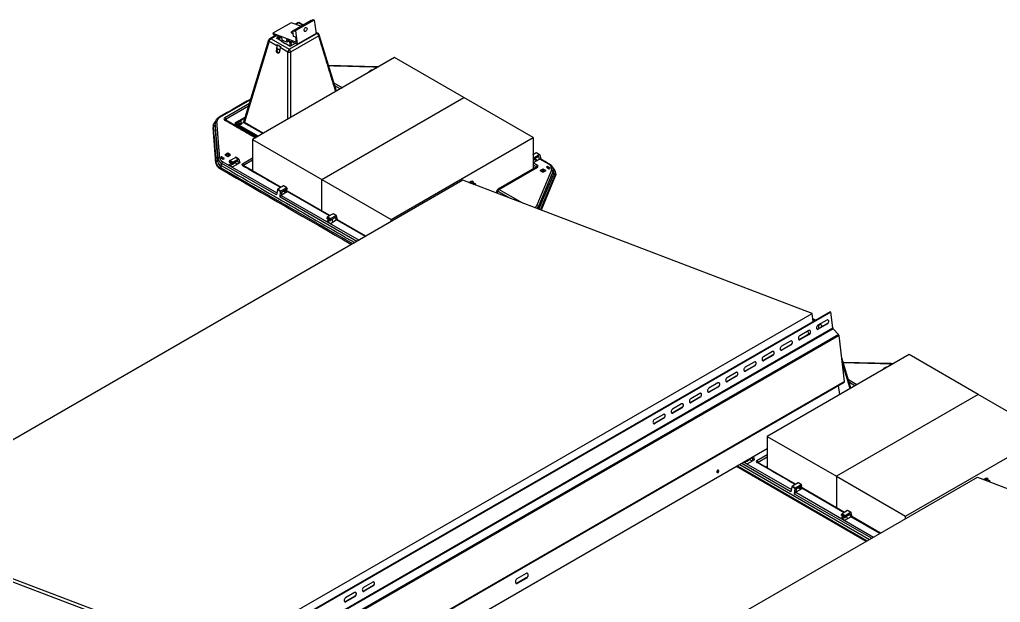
# Model space of a CAD drawing. Header units: feet. Extents: x 1518 to 2565, y 62 to 679.
# Drawn here: x 2348.9 to 2425.2, y 633.6 to 679 of the extents above; entities that cross this region are included whole.
import ezdxf

# ---------------------------------------------------------------- set-up
doc = ezdxf.new("R2010")
doc.units = ezdxf.units.FT
doc.header["$LTSCALE"] = 50
doc.header["$MEASUREMENT"] = 0

# ---------------------------------------------------------------- blocks, each defined once
blk = doc.blocks.new('Z1')
at = {"color": 1, "linetype": 'Continuous'}
for p, q in [((241.037, 212.163), (240.841, 212.05)), ((241.473, 211.998), (241.187, 212.163)), ((238.782, 210.807), (236.854, 204.491)), ((238.821, 210.724), (236.896, 204.419)), ((239.309, 211.165), (238.867, 210.91)), ((239.505, 210.942), (239.457, 210.915)), ((242.634, 211.328), (242.453, 211.433)), ((244.058, 206.837), (242.719, 211.224)), ((239.435, 210.027), (239.39, 210.001)), ((239.436, 210.039), (239.481, 210.065)), ((247.164, 208.731), (243.45, 208.828)), ((247.153, 208.674), (247.197, 208.649)), ((246.618, 208.315), (246.581, 208.336)), ((243.86, 207.488), (244.522, 207.105)), ((244.356, 207.009), (243.931, 207.254)), ((234.462, 204.138), (234.46, 204.035)), ((234.463, 204.101), (234.461, 203.998)), ((234.679, 201.22), (234.461, 203.998)), ((234.631, 204.441), (234.596, 204.292)), ((237.78, 203.213), (235.436, 204.567)), ((236.245, 204.327), (237.978, 203.327)), ((235.385, 201.873), (235.592, 201.753)), ((235.607, 201.753), (235.817, 201.874)), ((236.45, 201.547), (236.215, 201.682)), ((259.372, 201.884), (259.363, 201.89)), ((259.68, 201.434), (259.478, 201.55)), ((259.784, 201.742), (259.486, 201.57)), ((259.589, 201.63), (259.591, 201.613)), ((259.876, 201.894), (259.642, 202.029)), ((259.888, 201.877), (259.968, 201.54)), ((234.681, 201.322), (234.679, 201.22)), ((235.721, 201.29), (235.975, 201.143)), ((235.774, 201.044), (235.961, 201.151)), ((236.357, 201.395), (236.059, 201.223)), ((236.163, 201.283), (236.164, 201.269)), ((239.75, 199.341), (236.8, 201.044)), ((259.363, 201.513), (259.402, 201.49)), ((259.363, 201.484), (259.388, 201.498)), ((259.449, 201.514), (259.634, 201.407)), ((260.988, 200.634), (260.95, 200.788)), ((237.418, 200.687), (237.531, 200.752)), ((237.531, 200.678), (237.482, 200.65)), ((260.132, 200.514), (259.924, 200.634)), ((261.094, 200.214), (259.983, 197.572)), ((260.356, 200.636), (260.146, 200.514)), ((261.125, 200.375), (261.123, 200.478)), ((240.196, 199.317), (239.962, 199.453)), ((240.214, 199.23), (240.209, 199.294)), ((254.451, 199.68), (254.679, 199.811)), ((254.574, 199.633), (254.693, 199.702)), ((254.734, 199.572), (254.854, 199.641)), ((239.82, 199.002), (240.118, 199.174)), ((239.946, 199.06), (239.947, 199.075)), ((243.516, 197.123), (240.041, 199.129)), ((243.554, 197.145), (240.079, 199.151)), ((240.132, 199.178), (240.156, 199.165)), ((240.15, 199.17), (240.136, 199.178)), ((243.668, 196.831), (243.966, 197.003)), ((244.058, 197.154), (243.824, 197.29)), ((244.15, 196.801), (244.07, 197.137)), ((243.33, 196.898), (243.584, 196.751)), ((243.57, 196.759), (243.383, 196.651)), ((243.721, 196.846), (243.755, 196.633)), ((243.773, 196.873), (243.771, 196.891)), ((246.349, 195.532), (244.128, 196.814)), ((281.334, 188.987), (281.238, 189.043)), ((284.109, 183.717), (283.392, 186.063)), ((284.054, 183.685), (283.435, 185.711)), ((287.215, 185.61), (283.501, 185.707)), ((287.203, 185.554), (287.247, 185.528)), ((286.669, 185.194), (286.632, 185.216)), ((283.91, 184.367), (284.573, 183.984)), ((284.406, 183.888), (283.982, 184.134)), ((283.23, 183.209), (283.145, 183.899)), ((277.581, 178.976), (242.891, 158.95)), ((275.77, 177.93), (279.468, 175.796)), ((275.825, 177.923), (276.012, 178.031)), ((275.978, 178.05), (276.026, 178.023)), ((276.408, 178.275), (276.11, 178.103)), ((276.213, 178.162), (276.215, 178.148)), ((279.8, 176.221), (276.85, 177.924)), ((285.286, 171.768), (275.19, 177.596)), ((275.28, 177.648), (285.376, 171.82)), ((275.445, 177.743), (285.54, 171.915)), ((277.469, 177.567), (277.581, 177.632)), ((277.581, 177.558), (277.533, 177.53)), ((294.502, 176.559), (294.729, 176.691)), ((294.785, 176.451), (294.904, 176.52)), ((279.87, 175.881), (280.168, 176.053)), ((279.997, 175.939), (279.998, 175.955)), ((280.247, 176.196), (280.012, 176.332)), ((283.567, 174.002), (280.091, 176.009)), ((283.605, 174.024), (280.129, 176.031)), ((280.183, 176.058), (280.207, 176.044)), ((280.2, 176.05), (280.186, 176.058)), ((280.265, 176.109), (280.259, 176.173)), ((284.109, 174.034), (283.874, 174.169)), ((283.38, 173.777), (283.634, 173.63)), ((283.62, 173.639), (283.433, 173.531)), ((283.718, 173.71), (284.016, 173.882)), ((283.771, 173.726), (283.806, 173.512)), ((283.824, 173.753), (283.822, 173.77)), ((284.2, 173.681), (284.12, 174.017)), ((286.4, 172.411), (284.178, 173.693)), ((258.154, 168.502), (258.861, 168.91))]:
    blk.add_line(p, q, dxfattribs=at)
for points in [[(241.275, 211.884), (240.535, 212.166), (239.107, 211.342), (240.941, 210.643), (240.887, 211.036), (240.727, 211.097), (240.668, 211.534), (242.096, 212.358), (242.134, 212.344)], [(242.325, 212.375), (240.897, 211.55), (240.813, 211.582), (240.828, 211.473), (240.668, 211.534)], [(240.813, 211.582), (242.242, 212.406), (242.325, 212.375), (242.467, 211.331), (241.038, 210.506)], [(240.515, 210.585), (240.476, 210.721), (241.038, 210.506), (240.897, 211.55)], [(241.417, 211.966), (241.112, 212.142), (240.908, 212.024)], [(239.376, 211.14), (238.982, 210.912), (240.389, 210.1), (242.519, 211.33), (242.462, 211.363)], [(239.107, 211.342), (239.121, 211.237), (239.51, 211.089), (239.505, 210.97), (239.507, 210.886)], [(239.778, 210.73), (239.394, 210.951), (239.507, 211.017)], [(240.391, 210.751), (240.194, 210.638), (239.846, 210.77), (239.818, 210.971), (239.595, 211.056), (239.59, 210.917)], [(239.781, 210.717), (239.778, 210.73), (239.769, 210.724), (240.063, 210.554), (240.072, 210.56), (240.457, 210.338), (240.864, 210.573)], [(242.68, 211.141), (240.493, 209.879), (240.493, 204.779)], [(239.453, 209.936), (239.477, 210.047), (239.435, 210.022)], [(240.284, 204.659), (240.284, 209.879), (239.69, 210.222), (239.617, 209.89)], [(259.363, 203.222), (253.971, 206.335), (248.579, 209.447), (237.531, 203.069), (237.531, 200.622)], [(246.792, 208.415), (246.792, 208.466), (246.581, 208.345), (246.581, 208.337)], [(246.843, 208.445), (246.806, 208.466), (246.806, 208.424)], [(247.153, 208.624), (247.153, 208.674), (247.064, 208.623), (247.108, 208.598)], [(237.531, 203.069), (242.922, 199.956), (253.971, 206.335)], [(237.209, 205.655), (235.461, 204.646), (235.496, 204.532)], [(234.807, 201.413), (234.84, 201.577), (234.623, 204.339)], [(236.222, 204.259), (236.239, 204.123), (237.798, 203.223)], [(236.864, 204.524), (236.861, 204.526), (236.865, 204.528)], [(248.314, 196.666), (248.314, 196.844), (259.363, 203.222), (259.363, 200.767)], [(235.112, 201.622), (235.112, 201.724), (235.024, 201.673), (235.246, 201.545), (235.334, 201.596), (235.112, 201.724)], [(235.464, 201.827), (235.595, 201.902), (235.595, 202.003), (235.385, 201.881), (235.384, 201.873)], [(235.818, 201.875), (235.817, 201.883), (235.609, 202.003), (235.609, 201.902), (235.737, 201.828)], [(259.363, 201.674), (259.418, 201.642), (259.85, 201.892), (259.617, 202.026), (259.363, 201.879)], [(259.363, 201.53), (259.389, 201.514), (259.385, 201.58), (259.363, 201.593)], [(259.588, 201.614), (259.591, 201.613), (259.588, 201.614), (259.46, 201.54)], [(245.325, 194.941), (235.005, 200.898), (235.004, 200.795)], [(245.648, 195.127), (239.676, 198.575), (239.706, 199.01), (239.468, 199.148), (239.38, 198.746), (235.127, 201.201), (235.094, 201.037)], [(235.881, 201.198), (235.694, 201.09), (235.977, 200.927), (236.439, 201.194), (236.395, 201.38), (236.364, 201.398)], [(236.034, 201.193), (236.164, 201.269), (236.366, 201.152)], [(236.461, 201.53), (236.529, 201.246), (236.439, 201.194)], [(237.531, 201.45), (236.825, 201.043), (236.83, 201.027)], [(259.363, 201.297), (259.403, 201.274), (259.866, 201.541)], [(259.618, 200.915), (259.623, 200.93), (259.363, 201.081)], [(260.495, 200.87), (260.495, 200.972), (260.407, 200.921), (260.629, 200.793), (260.717, 200.844), (260.495, 200.972)], [(260.003, 200.588), (260.134, 200.664), (260.134, 200.764), (259.924, 200.642), (259.923, 200.634)], [(260.357, 200.636), (260.356, 200.644), (260.149, 200.764), (260.149, 200.664), (260.277, 200.59)], [(281.173, 188.894), (281.087, 189.527), (253.899, 199.89), (207.584, 173.153), (234.772, 162.79), (281.087, 189.527)], [(242.922, 197.51), (242.922, 199.956), (248.314, 196.844)], [(254.368, 199.712), (254.595, 199.843), (254.679, 199.811), (254.693, 199.702), (254.854, 199.641), (254.87, 199.52)], [(239.787, 198.947), (239.772, 198.726), (239.76, 198.719), (245.815, 195.223)], [(240.02, 199.117), (240.235, 198.993), (239.772, 198.726)], [(239.794, 198.972), (239.946, 199.06), (240.148, 198.943)], [(243.489, 196.806), (243.302, 196.698), (243.585, 196.535), (244.048, 196.802), (244.003, 196.988), (243.972, 197.006)], [(243.77, 196.875), (243.773, 196.873), (243.77, 196.875), (243.642, 196.801)], [(246.311, 195.51), (244.06, 196.809), (244.048, 196.802)], [(282.54, 189.63), (282.486, 189.652), (232.988, 161.078), (233.042, 161.056)], [(282.692, 188.39), (282.54, 189.63), (233.042, 161.056), (233.194, 159.816)], [(281.278, 188.955), (281.163, 189.022), (281.156, 189.018)], [(282.275, 188.705), (281.567, 188.297), (281.544, 188.306)], [(282.72, 188.332), (233.222, 159.758), (233.639, 159.309)], [(280.86, 187.888), (280.153, 187.48), (280.13, 187.49)], [(280.754, 188.147), (280.777, 187.976), (280.882, 187.936)], [(283.18, 187.793), (233.683, 159.219), (234.121, 155.646)], [(279.446, 187.072), (278.739, 186.664), (278.716, 186.673)], [(294.021, 183.214), (288.63, 186.326), (277.581, 179.948), (277.581, 177.502)], [(278.032, 186.256), (277.325, 185.847), (277.301, 185.857)], [(287.203, 185.503), (287.203, 185.554), (287.115, 185.503), (287.159, 185.477)], [(276.618, 185.439), (275.911, 185.031), (275.887, 185.04)], [(286.842, 185.295), (286.842, 185.346), (286.632, 185.224), (286.631, 185.216)], [(286.894, 185.324), (286.857, 185.346), (286.857, 185.303)], [(275.203, 184.623), (274.496, 184.215), (274.473, 184.224)], [(273.789, 183.806), (273.082, 183.398), (273.059, 183.408)], [(272.375, 182.99), (271.668, 182.582), (271.644, 182.591)], [(299.413, 180.101), (294.021, 183.214), (282.973, 176.836), (288.365, 173.723)], [(270.961, 182.174), (270.254, 181.765), (270.23, 181.775)], [(269.547, 181.357), (268.84, 180.949), (268.816, 180.958)], [(277.581, 179.948), (282.973, 176.836), (282.973, 174.389)], [(288.365, 173.545), (288.365, 173.723), (299.413, 180.101), (299.413, 177.647)], [(275.791, 177.943), (276.027, 177.806), (276.49, 178.073), (276.445, 178.26), (276.414, 178.278)], [(276.012, 178.07), (276.013, 178.047), (275.992, 178.059)], [(276.084, 178.073), (276.215, 178.148), (276.417, 178.031)], [(276.522, 178.365), (276.58, 178.125), (276.49, 178.073)], [(277.581, 178.329), (276.876, 177.922), (276.881, 177.906)], [(285.699, 172.006), (279.726, 175.454), (279.756, 175.89), (279.518, 176.027), (279.43, 175.625), (275.603, 177.834)], [(274.822, 139.669), (247.634, 150.032), (293.95, 176.77), (321.138, 166.406), (321.224, 165.774)], [(294.418, 176.591), (294.646, 176.722), (294.729, 176.691), (294.744, 176.581), (294.625, 176.513)], [(294.744, 176.581), (294.904, 176.52), (294.921, 176.4)], [(279.838, 175.826), (279.823, 175.605), (279.81, 175.598), (285.865, 172.103)], [(280.07, 175.997), (280.286, 175.872), (279.823, 175.605)], [(279.845, 175.851), (279.997, 175.939), (280.199, 175.822)], [(283.54, 173.685), (283.353, 173.577), (283.636, 173.414), (284.098, 173.681), (284.054, 173.867), (284.023, 173.885)], [(283.821, 173.754), (283.824, 173.753), (283.82, 173.754), (283.693, 173.68)], [(286.361, 172.389), (284.111, 173.688), (284.098, 173.681)], [(188.191, 135.899), (161.003, 146.263), (207.319, 173), (234.507, 162.637), (234.592, 162.004)], [(246.919, 168.295), (246.212, 167.886), (246.189, 167.896)], [(245.505, 167.478), (244.798, 167.07), (244.774, 167.08)]]:
    blk.add_lwpolyline(points, dxfattribs=at)
at = {"color": 1, "linetype": 'Continuous', "flags": 128}
for points in [[(240.673, 211.494, 0.084866), (240.584, 211.463), (240.556, 211.443), (240.54, 211.42), (240.538, 211.398), (240.55, 211.378), (240.574, 211.361), (240.609, 211.351), (240.651, 211.346), (240.693, 211.348)], [(282.308, 189.017), (282.313, 189.014), (282.336, 188.989), (282.35, 188.954), (282.356, 188.912), (282.351, 188.865), (282.337, 188.819), (282.314, 188.776), (282.285, 188.74), (282.251, 188.714), (281.544, 188.306, -0.195757), (281.474, 188.292)], [(280.894, 188.201), (280.898, 188.198), (280.921, 188.173), (280.936, 188.138), (280.941, 188.095), (280.937, 188.049), (280.922, 188.002), (280.9, 187.96), (280.87, 187.924), (280.837, 187.898), (280.13, 187.49, -0.19574), (280.06, 187.476)], [(279.48, 187.385), (279.484, 187.382), (279.507, 187.357), (279.522, 187.322), (279.527, 187.279), (279.522, 187.233), (279.508, 187.186), (279.485, 187.143), (279.456, 187.107), (279.423, 187.082), (278.716, 186.673, -0.195757), (278.645, 186.659)], [(278.065, 186.568), (278.07, 186.565), (278.093, 186.54), (278.108, 186.505), (278.113, 186.463), (278.108, 186.416), (278.094, 186.37), (278.071, 186.327), (278.042, 186.291), (278.008, 186.265), (277.301, 185.857, -0.194998), (277.231, 185.843)], [(276.651, 185.752), (276.656, 185.749), (276.679, 185.724), (276.694, 185.689), (276.699, 185.646), (276.694, 185.6), (276.68, 185.553), (276.657, 185.51), (276.628, 185.475), (276.594, 185.449), (275.887, 185.04, -0.19574), (275.817, 185.027)], [(275.237, 184.935), (275.242, 184.932), (275.265, 184.907), (275.279, 184.872), (275.285, 184.83), (275.28, 184.783), (275.266, 184.737), (275.243, 184.694), (275.213, 184.658), (275.18, 184.632), (274.473, 184.224, -0.195757), (274.403, 184.21)], [(273.823, 184.119), (273.827, 184.116), (273.85, 184.091), (273.865, 184.056), (273.87, 184.013), (273.866, 183.967), (273.851, 183.92), (273.829, 183.878), (273.799, 183.842), (273.766, 183.816), (273.059, 183.408, -0.194998), (272.988, 183.394)], [(272.409, 183.303), (272.413, 183.3), (272.436, 183.275), (272.451, 183.239), (272.456, 183.197), (272.451, 183.151), (272.437, 183.104), (272.414, 183.061), (272.385, 183.025), (272.352, 182.999), (271.644, 182.591, -0.195757), (271.574, 182.577)], [(270.994, 182.486), (270.999, 182.483), (271.022, 182.458), (271.037, 182.423), (271.042, 182.381), (271.037, 182.334), (271.023, 182.288), (271, 182.245), (270.971, 182.209), (270.937, 182.183), (270.23, 181.775, -0.195757), (270.16, 181.761)], [(269.58, 181.67), (269.585, 181.667), (269.608, 181.642), (269.623, 181.607), (269.628, 181.564), (269.623, 181.518), (269.609, 181.471), (269.586, 181.428), (269.557, 181.392), (269.523, 181.367), (268.816, 180.958, -0.194998), (268.746, 180.945)], [(258.903, 169.279), (258.929, 169.256), (258.949, 169.222), (258.959, 169.179), (258.96, 169.131), (258.951, 169.08), (258.933, 169.03), (258.906, 168.985), (258.874, 168.947), (258.837, 168.92), (258.13, 168.511, -0.199821), (258.045, 168.496)], [(246.953, 168.607), (246.957, 168.604), (246.98, 168.579), (246.995, 168.544), (247, 168.502), (246.996, 168.455), (246.981, 168.409), (246.959, 168.366), (246.929, 168.33), (246.896, 168.304), (246.189, 167.896, -0.195378), (246.118, 167.882)], [(245.539, 167.791), (245.543, 167.788), (245.566, 167.763), (245.581, 167.728), (245.586, 167.685), (245.581, 167.639), (245.567, 167.592), (245.544, 167.549), (245.515, 167.514), (245.481, 167.488), (244.774, 167.08, -0.195378), (244.704, 167.066)]]:
    blk.add_lwpolyline(points, format="xyb", dxfattribs=at)
for points in [[(241.674, 211.498), (241.641, 211.486), (241.609, 211.486), (241.581, 211.5), (241.559, 211.526), (241.547, 211.561), (241.544, 211.603), (241.551, 211.648), (241.567, 211.691), (241.591, 211.73), (241.621, 211.76), (241.654, 211.779), (241.687, 211.785), (241.717, 211.778), (241.742, 211.758), (241.759, 211.727), (241.767, 211.688), (241.765, 211.644), (241.753, 211.6), (241.733, 211.558), (241.706, 211.523), (241.674, 211.498)], [(239.738, 211.002), (239.59, 210.917), (239.593, 210.837), (239.593, 210.837)], [(236.675, 204.411), (236.636, 204.428), (236.59, 204.437), (236.541, 204.438), (236.495, 204.431), (236.453, 204.416), (236.422, 204.395), (236.402, 204.369), (236.397, 204.341), (236.406, 204.314), (236.429, 204.289), (236.463, 204.269), (236.506, 204.256), (236.554, 204.251), (236.602, 204.254), (236.646, 204.265), (236.683, 204.284), (236.709, 204.307), (236.722, 204.334), (236.72, 204.362), (236.704, 204.389), (236.675, 204.411)], [(282.251, 188.714), (282.275, 188.705), (282.308, 188.731), (282.337, 188.767), (282.36, 188.809), (282.374, 188.856), (282.379, 188.902), (282.374, 188.945), (282.359, 188.98), (282.336, 189.005), (282.307, 189.018), (282.273, 189.017), (282.238, 189.004), (281.531, 188.595), (281.497, 188.569), (281.468, 188.534), (281.445, 188.491), (281.431, 188.444), (281.426, 188.398), (281.431, 188.355), (281.446, 188.32), (281.469, 188.295), (281.499, 188.282), (281.532, 188.283), (281.567, 188.297)], [(281.65, 188.368), (281.631, 188.379), (281.61, 188.405), (281.597, 188.44), (281.594, 188.482), (281.601, 188.527), (281.617, 188.571), (281.641, 188.609), (281.671, 188.639), (281.704, 188.658), (281.737, 188.665), (281.768, 188.657), (281.792, 188.638), (281.81, 188.607), (281.818, 188.567), (281.816, 188.524), (281.804, 188.479), (281.79, 188.448)], [(280.837, 187.898), (280.86, 187.888), (280.894, 187.914), (280.923, 187.95), (280.946, 187.993), (280.96, 188.04), (280.965, 188.086), (280.96, 188.128), (280.945, 188.164), (280.922, 188.189), (280.892, 188.201), (280.859, 188.201), (280.824, 188.187), (280.117, 187.779), (280.083, 187.753), (280.054, 187.717), (280.031, 187.674), (280.017, 187.628), (280.012, 187.581), (280.017, 187.539), (280.032, 187.504), (280.055, 187.479), (280.085, 187.466), (280.118, 187.467), (280.153, 187.48)], [(279.423, 187.082), (279.446, 187.072), (279.48, 187.098), (279.509, 187.134), (279.532, 187.177), (279.546, 187.223), (279.551, 187.27), (279.546, 187.312), (279.531, 187.347), (279.508, 187.372), (279.478, 187.385), (279.445, 187.384), (279.41, 187.371), (278.702, 186.962), (278.669, 186.937), (278.64, 186.901), (278.617, 186.858), (278.603, 186.811), (278.598, 186.765), (278.603, 186.722), (278.618, 186.687), (278.641, 186.662), (278.67, 186.65), (278.704, 186.65), (278.739, 186.664)], [(278.008, 186.265), (278.032, 186.256), (278.065, 186.281), (278.095, 186.317), (278.117, 186.36), (278.132, 186.407), (278.137, 186.453), (278.131, 186.496), (278.117, 186.531), (278.093, 186.556), (278.064, 186.569), (278.03, 186.568), (277.995, 186.554), (277.288, 186.146), (277.255, 186.12), (277.225, 186.084), (277.203, 186.042), (277.188, 185.995), (277.184, 185.949), (277.189, 185.906), (277.204, 185.871), (277.227, 185.846), (277.256, 185.833), (277.29, 185.834), (277.325, 185.847)], [(276.594, 185.449), (276.618, 185.439), (276.651, 185.465), (276.68, 185.501), (276.703, 185.544), (276.718, 185.59), (276.722, 185.637), (276.717, 185.679), (276.702, 185.714), (276.679, 185.739), (276.65, 185.752), (276.616, 185.752), (276.581, 185.738), (275.874, 185.33), (275.84, 185.304), (275.811, 185.268), (275.788, 185.225), (275.774, 185.179), (275.769, 185.132), (275.775, 185.09), (275.789, 185.055), (275.812, 185.03), (275.842, 185.017), (275.876, 185.017), (275.911, 185.031)], [(275.18, 184.632), (275.203, 184.623), (275.237, 184.649), (275.266, 184.684), (275.289, 184.727), (275.303, 184.774), (275.308, 184.82), (275.303, 184.863), (275.288, 184.898), (275.265, 184.923), (275.235, 184.936), (275.202, 184.935), (275.167, 184.921), (274.46, 184.513), (274.426, 184.487), (274.397, 184.452), (274.374, 184.409), (274.36, 184.362), (274.355, 184.316), (274.36, 184.273), (274.375, 184.238), (274.398, 184.213), (274.428, 184.2), (274.461, 184.201), (274.496, 184.215)], [(273.766, 183.816), (273.789, 183.806), (273.823, 183.832), (273.852, 183.868), (273.875, 183.911), (273.889, 183.958), (273.894, 184.004), (273.889, 184.046), (273.874, 184.082), (273.851, 184.107), (273.821, 184.119), (273.788, 184.119), (273.753, 184.105), (273.046, 183.697), (273.012, 183.671), (272.983, 183.635), (272.96, 183.592), (272.946, 183.546), (272.941, 183.499), (272.946, 183.457), (272.961, 183.422), (272.984, 183.397), (273.014, 183.384), (273.047, 183.385), (273.082, 183.398)], [(272.352, 182.999), (272.375, 182.99), (272.409, 183.016), (272.438, 183.052), (272.461, 183.095), (272.475, 183.141), (272.48, 183.188), (272.474, 183.23), (272.46, 183.265), (272.437, 183.29), (272.407, 183.303), (272.373, 183.302), (272.338, 183.289), (271.631, 182.88), (271.598, 182.855), (271.569, 182.819), (271.546, 182.776), (271.531, 182.729), (271.527, 182.683), (271.532, 182.64), (271.547, 182.605), (271.57, 182.58), (271.599, 182.568), (271.633, 182.568), (271.668, 182.582)], [(270.937, 182.183), (270.961, 182.174), (270.994, 182.199), (271.024, 182.235), (271.046, 182.278), (271.061, 182.325), (271.065, 182.371), (271.06, 182.414), (271.045, 182.449), (271.022, 182.474), (270.993, 182.486), (270.959, 182.486), (270.924, 182.472), (270.217, 182.064), (270.184, 182.038), (270.154, 182.002), (270.132, 181.959), (270.117, 181.913), (270.113, 181.867), (270.118, 181.824), (270.132, 181.789), (270.156, 181.764), (270.185, 181.751), (270.219, 181.752), (270.254, 181.765)], [(269.523, 181.367), (269.547, 181.357), (269.58, 181.383), (269.609, 181.419), (269.632, 181.462), (269.646, 181.508), (269.651, 181.555), (269.646, 181.597), (269.631, 181.632), (269.608, 181.657), (269.579, 181.67), (269.545, 181.67), (269.51, 181.656), (268.803, 181.248), (268.769, 181.222), (268.74, 181.186), (268.717, 181.143), (268.703, 181.097), (268.698, 181.05), (268.704, 181.008), (268.718, 180.972), (268.741, 180.948), (268.771, 180.935), (268.805, 180.935), (268.84, 180.949)], [(273.82, 177.27), (273.81, 177.301), (273.791, 177.322), (273.766, 177.33), (273.737, 177.324), (273.709, 177.304), (273.686, 177.274), (273.669, 177.237), (273.663, 177.198), (273.667, 177.163), (273.682, 177.136), (273.704, 177.121), (273.732, 177.12), (273.761, 177.134), (273.787, 177.159), (273.807, 177.193), (273.819, 177.232), (273.82, 177.27)], [(273.69, 177.129), (273.708, 177.13), (273.737, 177.143), (273.763, 177.169), (273.784, 177.203), (273.795, 177.241), (273.796, 177.279), (273.787, 177.31), (273.77, 177.33)], [(258.837, 168.92), (258.861, 168.91), (258.897, 168.938), (258.93, 168.975), (258.956, 169.021), (258.975, 169.07), (258.984, 169.121), (258.983, 169.17), (258.972, 169.212), (258.953, 169.247), (258.926, 169.27), (258.892, 169.281), (258.856, 169.279), (258.818, 169.263), (258.111, 168.855), (258.074, 168.827), (258.042, 168.79), (258.015, 168.745), (257.997, 168.695), (257.988, 168.644), (257.989, 168.596), (257.999, 168.553), (258.019, 168.518), (258.046, 168.495), (258.079, 168.484), (258.116, 168.487), (258.154, 168.502), (258.13, 168.511)], [(246.896, 168.304), (246.919, 168.295), (246.953, 168.321), (246.982, 168.356), (247.005, 168.399), (247.019, 168.446), (247.024, 168.492), (247.019, 168.535), (247.004, 168.57), (246.981, 168.595), (246.951, 168.608), (246.918, 168.607), (246.883, 168.593), (246.176, 168.185), (246.142, 168.159), (246.113, 168.123), (246.09, 168.081), (246.076, 168.034), (246.071, 167.988), (246.076, 167.945), (246.091, 167.91), (246.114, 167.885), (246.143, 167.872), (246.177, 167.873), (246.212, 167.886)], [(245.481, 167.488), (245.505, 167.478), (245.538, 167.504), (245.568, 167.54), (245.591, 167.583), (245.605, 167.629), (245.61, 167.676), (245.604, 167.718), (245.59, 167.753), (245.567, 167.778), (245.537, 167.791), (245.503, 167.791), (245.468, 167.777), (244.761, 167.369), (244.728, 167.343), (244.698, 167.307), (244.676, 167.264), (244.661, 167.218), (244.657, 167.171), (244.662, 167.129), (244.677, 167.094), (244.7, 167.069), (244.729, 167.056), (244.763, 167.056), (244.798, 167.07)]]:
    blk.add_lwpolyline(points, dxfattribs=at)
at = {"color": 1, "linetype": 'Continuous'}
for points in [[(240.465, 210.343, 0.093641), (240.436, 210.594), (240.39, 210.753), (240.167, 210.838), (240.194, 210.638)], [(240.641, 210.658), (240.515, 210.585, -0.053619), (240.55, 210.392)], [(237.366, 206.167), (235.001, 204.802, 0.267908), (234.936, 204.809)], [(235.461, 204.646, 0.21441), (235.371, 204.785), (237.28, 205.888)], [(236.923, 204.718), (236.245, 204.327, -0.214374), (236.211, 204.381), (236.95, 204.808)], [(234.589, 204.191), (234.807, 201.413, -0.335047), (234.681, 201.322)], [(236.166, 204.145), (236.152, 204.252, -0.194498), (236.222, 204.259), (237.907, 203.286)], [(236.236, 204.105, 0.073207), (236.239, 204.123, 0.116755), (236.199, 204.126)], [(236.594, 204.255), (236.594, 204.303, 0.161221), (236.445, 204.277)], [(238.318, 203.524), (236.861, 204.365, 0.214374), (236.896, 204.419), (238.382, 203.561)], [(236.825, 201.043, 0.214396), (236.735, 201.183), (237.531, 201.642)], [(260.646, 201.149, 0.276387), (260.581, 201.142), (259.878, 201.548), (259.866, 201.541), (259.821, 201.727), (259.79, 201.745)], [(235.127, 201.201, -0.214396), (235.218, 201.341), (239.417, 198.916)], [(259.648, 200.932), (256.636, 199.193, -0.268005), (256.701, 199.186), (259.713, 200.926, 0.268005), (259.648, 200.932), (259.651, 200.934)], [(259.363, 201.273), (259.713, 201.07, 0.214396), (259.623, 200.93)], [(260.933, 200.571, 0.306424), (260.808, 200.676), (259.658, 197.941, -0.30646), (259.782, 197.836)], [(259.813, 197.671), (259.782, 197.836), (260.933, 200.571), (260.97, 200.422), (259.813, 197.671, 0.098728), (259.831, 197.63)], [(259.944, 197.586), (261.092, 200.317, -0.303058), (260.97, 200.422)], [(256.508, 198.896), (256.576, 199.118, 0.304902), (256.61, 199.046), (257.576, 198.489)], [(258.556, 198.116), (256.701, 199.186, 0.214396), (256.61, 199.046), (256.558, 198.877)], [(233.222, 159.758, -0.152134), (233.194, 159.816), (282.692, 188.39, 0.152134), (282.72, 188.332), (283.137, 187.883)], [(283.618, 184.22), (234.121, 155.646, -0.302263), (234.1, 155.586), (283.597, 184.16, 0.302263), (283.618, 184.22), (283.18, 187.793, 0.152142), (283.137, 187.883), (233.639, 159.309, -0.152142), (233.683, 159.219)], [(276.876, 177.922, 0.214403), (276.785, 178.062), (277.581, 178.522)]]:
    blk.add_lwpolyline(points, format="xyb", dxfattribs=at)
for points in [[(235.991, 201.295), (235.759, 201.429), (236.191, 201.679), (236.424, 201.545)], [(240.17, 199.315), (239.938, 199.45), (239.505, 199.2), (239.738, 199.066)], [(244.032, 197.152), (243.8, 197.287), (243.367, 197.037), (243.6, 196.903)], [(280.221, 176.195), (279.988, 176.329), (279.556, 176.079), (279.788, 175.945)], [(284.083, 174.032), (283.85, 174.166), (283.418, 173.916), (283.65, 173.782)]]:
    blk.add_lwpolyline(points, close=True, dxfattribs=at)
for centre, radius, start, end in [((241.112, 212.033), 0.15, 59.565, 120.51266), ((240.389, 210.218), 0.355, 252.86854, 287.13146), ((236.57, 204.089), 0.215, 61.30096, 83.8297), ((256.701, 199.08), 0.13, 119.99731, 163.01781), ((281.163, 188.913), 0.15, 59.565, 94.82352)]:
    blk.add_arc(centre, radius, start, end, dxfattribs=at)
for centre, major_axis, ratio, start_param, end_param in [((239.55, 210.429), (0.081, 0.172), 0.625261, 1.665167, 2.129628), ((239.82, 210.273), (0.106, 0.158), 0.525023, 1.753766, 2.218227), ((246.799, 208.462), (0.01, 0), 0.577464, 0.78555, 2.356042), ((247.11, 208.198), (0.873, 0.01), 0.58407, 1.365273, 1.506427), ((246.588, 208.341), (0.01, 0), 0.577112, 2.356347, 3.926839), ((235.634, 204.446), (0.884, -0.009), 0.569484, 2.374893, 3.192149), ((235.578, 204.673), (0.289, 0), 0.560135, 2.371274, 3.911912), ((235.578, 204.567), (0.161, -0.035), 0.515325, 2.483147, 3.430551), ((235.634, 204.34), (1.012, -0.036), 0.578115, 3.023037, 3.205336), ((236.223, 204.292), (0.0336, 0.0952), 0.66655, 0.661955, 2.215298), ((236.258, 204.279), (0.0048, 0.0521), 0.714042, 0.467769, 2.021112), ((237.009, 204.445), (0.206, 0), 0.560135, 2.371274, 3.911912), ((237.009, 204.486), (0.157, 0.014), 0.546347, 2.923281, 3.863021), ((235.85, 201.591), (1.011, -0.018), 0.564281, 3.198151, 3.926538), ((235.85, 201.697), (0.883, 0.01), 0.570393, 3.180009, 3.908396), ((235.392, 201.877), (0.01, 0), 0.577112, 2.356347, 3.926839), ((235.6, 201.757), (0.01, 0), 0.577464, 3.927143, 5.497635), ((235.602, 201.999), (0.01, 0), 0.577464, 0.78555, 2.356042), ((235.602, 201.898), (0.01, 0), 0.577464, 0.78555, 2.356042), ((235.81, 201.879), (0.01, 0), 0.577112, 5.497939, 7.068431), ((236.188, 201.64), (0.028, 0.0415), 0.525023, 0.036647, 0.821963), ((236.427, 201.502), (0.0214, 0.0453), 0.625261, 5.620286, 7.01655), ((259.421, 201.599), (0.0214, 0.0453), 0.625261, 0.733364, 2.286708), ((259.614, 201.987), (0.028, 0.0415), 0.525023, 0.036647, 0.821963), ((259.787, 201.7), (0.0214, 0.0453), 0.625261, 5.620286, 7.01655), ((259.853, 201.849), (0.0214, 0.0453), 0.625261, 5.620286, 7.01655), ((259.886, 201.437), (0.056, 0.118), 0.625261, 6.231233, 7.01655), ((235.825, 201.466), (1.018, 0.041), 0.575731, 3.16134, 3.889727), ((235.755, 201.39), (0.028, 0.0415), 0.525023, 0.821963, 2.375307), ((235.994, 201.252), (0.0214, 0.0453), 0.625261, 0.733364, 2.286708), ((236.36, 201.353), (0.0214, 0.0453), 0.625261, 5.620286, 7.01655), ((236.868, 201.11), (0.186, 0), 0.560135, 2.371274, 3.911912), ((236.868, 201.004), (0.0581, -0.0311), 0.394739, 2.57951, 3.055007), ((259.58, 200.892), (0.0581, 0.0311), 0.394739, 0.110543, 0.562083), ((259.58, 200.998), (0.186, 0), 0.560135, 5.512866, 7.053504), ((259.946, 200.788), (0.886, 0.008), 0.567431, 6.04341, 7.049947), ((259.946, 200.682), (1.014, 0.037), 0.574979, 6.028688, 6.407918), ((259.931, 200.638), (0.01, 0), 0.577112, 2.356347, 3.926839), ((260.139, 200.518), (0.01, 0), 0.577464, 3.927143, 5.497635), ((260.141, 200.76), (0.01, 0), 0.577464, 0.78555, 2.356042), ((260.141, 200.659), (0.01, 0), 0.577464, 0.78555, 2.356042), ((260.349, 200.64), (0.01, 0), 0.577112, 5.497939, 7.068431), ((259.974, 200.568), (1.024, -0.019), 0.559427, 6.05719, 6.431648), ((239.934, 199.411), (0.028, 0.0415), 0.525023, 0.036647, 0.821963), ((240.173, 199.273), (0.0214, 0.0453), 0.625261, 5.463207, 7.01655), ((239.502, 199.161), (0.028, 0.0415), 0.525023, 0.821963, 2.218227), ((239.768, 198.608), (0.056, 0.118), 0.625261, 0.733364, 2.129628), ((239.741, 199.023), (0.0214, 0.0453), 0.625261, 0.733364, 2.129628), ((239.823, 198.959), (0.0214, 0.0453), 0.625261, 0.733364, 2.129628), ((258.801, 198.066), (0.881, -0.011), 0.572242, 5.639819, 6.054631), ((258.801, 197.959), (1.009, 0.016), 0.5643, 5.758048, 6.037239), ((243.364, 196.998), (0.028, 0.0415), 0.525023, 0.821963, 2.375307), ((243.796, 197.248), (0.028, 0.0415), 0.525023, 0.036647, 0.821963), ((243.969, 196.96), (0.0214, 0.0453), 0.625261, 5.620286, 7.01655), ((244.035, 197.11), (0.0214, 0.0453), 0.625261, 5.620286, 7.01655), ((258.824, 197.833), (1.016, -0.041), 0.579469, 6.020839, 6.072755), ((243.603, 196.86), (0.0214, 0.0453), 0.625261, 0.733364, 2.286708), ((244.068, 196.698), (0.056, 0.118), 0.625261, 6.231233, 7.01655), ((287.161, 185.077), (0.873, 0.01), 0.58407, 1.365273, 1.506427), ((286.639, 185.22), (0.01, 0), 0.577112, 2.356347, 3.926839), ((286.85, 185.342), (0.01, 0), 0.577464, 0.78555, 2.356042), ((276.411, 178.232), (0.0214, 0.0453), 0.625261, 5.620286, 7.01655), ((276.918, 177.99), (0.186, 0), 0.560135, 2.371274, 3.911912), ((276.918, 177.884), (0.0581, -0.0311), 0.394739, 2.57951, 3.055007), ((279.552, 176.04), (0.028, 0.0415), 0.525023, 0.821963, 2.218227), ((279.818, 175.487), (0.056, 0.118), 0.625261, 0.733364, 2.129628), ((279.791, 175.902), (0.0214, 0.0453), 0.625261, 0.733364, 2.129628), ((279.873, 175.839), (0.0214, 0.0453), 0.625261, 0.733364, 2.129628), ((279.985, 176.29), (0.028, 0.0415), 0.525023, 0.036647, 0.821963), ((280.224, 176.152), (0.0214, 0.0453), 0.625261, 5.463207, 7.01655), ((283.847, 174.127), (0.028, 0.0415), 0.525023, 0.036647, 0.821963), ((283.414, 173.877), (0.028, 0.0415), 0.525023, 0.821963, 2.375307), ((283.653, 173.739), (0.0214, 0.0453), 0.625261, 0.733364, 2.286708), ((284.019, 173.84), (0.0214, 0.0453), 0.625261, 5.620286, 7.01655), ((284.086, 173.989), (0.0214, 0.0453), 0.625261, 5.620286, 7.01655), ((284.119, 173.578), (0.056, 0.118), 0.625261, 6.231233, 7.01655)]:
    blk.add_ellipse(centre, major_axis=major_axis, ratio=ratio, start_param=start_param, end_param=end_param, dxfattribs=at)
for points, weights, degree, knots in [([(241.187, 212.163), (241.156, 212.181), (241.112, 212.142), (241.068, 212.181), (241.037, 212.163)], [1, 0.923895080954, 1, 0.923895080954, 1], 2, [0, 0, 0, 0.785317, 0.785317, 1.570634, 1.570634, 1.570634]), ([(238.867, 210.909), (238.862, 210.907), (238.844, 210.898), (238.819, 210.873), (238.795, 210.841), (238.786, 210.817), (238.782, 210.807), (238.778, 210.773), (238.793, 210.742), (238.821, 210.724), (239.02, 210.609), (239.218, 210.495), (239.416, 210.381), (239.407, 210.261), (239.399, 210.141), (239.391, 210.021), (239.406, 210.029), (239.42, 210.038), (239.435, 210.046), (239.435, 210.185), (239.435, 210.324), (239.435, 210.463), (239.53, 210.409), (239.625, 210.354), (239.72, 210.299)], [1, 1, 1, 1, 1, 1, 1, 0.894264033371, 0.894264033371, 1, 1, 1, 1, 1, 1, 1, 1, 1, 1, 1, 1, 1, 1, 1, 1], 3, [0, 0, 0, 0, 0.123194, 0.444558, 0.761231, 1, 1, 1, 2.14187, 2.14187, 2.14187, 3.14187, 3.14187, 3.14187, 4.14187, 4.14187, 4.14187, 5.14187, 5.14187, 5.14187, 6.14187, 6.14187, 6.14187, 7.14187, 7.14187, 7.14187, 7.14187]), ([(238.821, 210.724), (238.845, 210.861), (238.982, 210.912), (238.914, 210.938), (238.867, 210.91)], [1, 0.766044443119, 1, 0.923893681359, 1], 2, [0, 0, 0, 1.396263, 1.396263, 2.181588, 2.181588, 2.181588]), ([(242.634, 211.328), (242.586, 211.355), (242.519, 211.33), (242.656, 211.279), (242.68, 211.141)], [1, 0.925329653586, 1, 0.766044443119, 1], 2, [0, 0, 0, 0.777784, 0.777784, 2.174048, 2.174048, 2.174048]), ([(244.004, 206.806), (243.562, 208.251), (243.121, 209.696), (242.68, 211.141), (242.709, 211.159), (242.724, 211.19), (242.719, 211.224), (242.713, 211.238), (242.703, 211.265), (242.676, 211.298), (242.652, 211.318), (242.636, 211.326), (242.632, 211.328)], [1, 1, 1, 1, 0.886640758487, 0.886640758487, 1, 1, 1, 1, 1, 1, 1], 3, [0, 0, 0, 0, 1, 1, 1, 2.183517, 2.183517, 2.183517, 2.508358, 2.799941, 3.091432, 3.183517, 3.183517, 3.183517, 3.183517]), ([(239.617, 209.89), (239.615, 209.881), (239.614, 209.872), (239.59, 209.74), (239.483, 209.802), (239.375, 209.863), (239.39, 210.001), (239.391, 210.011), (239.391, 210.021)], [1, 0.999770716911, 1, 0.722641925187, 1, 0.722641925187, 1, 0.999770716911, 1], 2, [0, 0, 0, 0.042829, 0.042829, 1.569188, 1.569188, 3.095547, 3.095547, 3.138376, 3.138376, 3.138376]), ([(239.435, 210.033), (239.435, 210.036), (239.436, 210.039), (239.446, 210.131), (239.522, 210.117), (239.599, 210.103), (239.642, 210.001)], [1, 0.999975067537, 1, 0.82087293991, 1, 0.82087293991, 1], 2, [0, 0, 0, 0.014123, 0.014123, 1.22984, 1.22984, 2.445557, 2.445557, 2.445557]), ([(239.592, 209.819), (239.535, 209.815), (239.483, 209.883), (239.432, 209.951), (239.435, 210.027), (239.435, 210.03), (239.435, 210.033), (239.435, 210.04), (239.435, 210.046)], [1, 0.875143649157, 1, 0.875143649157, 1, 0.999975067537, 1, 0.999896996851, 1], 2, [0, 0, 0, 1.010127, 1.010127, 2.020255, 2.020255, 2.034378, 2.034378, 2.063084, 2.063084, 2.063084]), ([(239.477, 210.047), (239.479, 210.056), (239.481, 210.065), (239.487, 210.097), (239.503, 210.118)], [1, 0.999770716911, 1, 0.974836363194, 1], 2, [0, 0, 0, 0.0428291, 0.0428291, 0.4924502, 0.4924502, 0.4924502]), ([(240.493, 209.879), (240.478, 210.021), (240.389, 210.1), (240.3, 210.021), (240.284, 209.879)], [1, 0.766044443119, 1, 0.766044443119, 1], 2, [0, 0, 0, 1.396263, 1.396263, 2.792527, 2.792527, 2.792527]), ([(247.317, 208.719), (247.292, 208.722), (247.241, 208.728), (247.19, 208.73), (247.164, 208.731), (247.162, 208.723), (247.16, 208.715), (247.161, 208.707), (245.926, 208.739), (244.692, 208.771), (243.458, 208.804)], [1, 1, 1, 1, 1, 0.989394083694, 0.989394083694, 1, 1, 1, 1], 3, [0, 0, 0, 0, 0.496491, 1, 1, 1, 1.357225, 1.357225, 1.357225, 2.357225, 2.357225, 2.357225, 2.357225]), ([(234.84, 201.577), (234.858, 201.635), (234.907, 201.67), (234.968, 201.668), (234.895, 202.589), (234.823, 203.509), (234.751, 204.43), (234.69, 204.432), (234.641, 204.397), (234.623, 204.339), (234.612, 204.29), (234.6, 204.241), (234.589, 204.191), (234.571, 204.134), (234.523, 204.099), (234.463, 204.101), (234.536, 203.174), (234.609, 202.248), (234.681, 201.322), (234.685, 201.297), (234.692, 201.247), (234.725, 201.163), (234.785, 201.072), (234.879, 200.978), (234.963, 200.925), (235.005, 200.898), (235.054, 200.93), (235.085, 200.979), (235.094, 201.037), (238.56, 199.037), (242.025, 197.036), (245.49, 195.036)], [1, 0.862914051398, 0.862914051398, 1, 1, 1, 1, 0.862885161731, 0.862885161731, 1, 1, 1, 1, 0.865433056542, 0.865433056542, 1, 1, 1, 1, 1, 1, 1, 1, 1, 1, 1, 0.943004192216, 0.943004192216, 1, 1, 1, 1], 3, [0, 0, 0, 0, 1.30565, 1.30565, 1.30565, 2.30565, 2.30565, 2.30565, 3.611442, 3.611442, 3.611442, 4.611442, 4.611442, 4.611442, 5.9046, 5.9046, 5.9046, 6.9046, 6.9046, 6.9046, 7.063158, 7.223947, 7.447515, 7.677552, 7.9046, 7.9046, 7.9046, 8.73762, 8.73762, 8.73762, 9.73762, 9.73762, 9.73762, 9.73762]), ([(234.596, 204.292), (234.596, 204.288), (234.595, 204.285), (234.585, 204.238), (234.589, 204.191)], [1, 0.999979991321, 1, 0.996687051475, 1], 2, [0, 0, 0, 0.0126519, 0.0126519, 0.1754961, 0.1754961, 0.1754961]), ([(237.742, 203.191), (236.952, 203.648), (236.161, 204.104), (235.371, 204.56), (235.39, 204.574), (235.414, 204.577), (235.436, 204.567), (235.432, 204.569), (235.423, 204.575), (235.416, 204.582), (235.416, 204.581), (235.416, 204.581)], [1, 1, 1, 1, 0.910672580961, 0.910672580961, 1, 1, 1, 1, 1, 1], 3, [0, 0, 0, 0, 1, 1, 1, 2.047264, 2.047264, 2.047264, 2.310377, 2.789165, 3.047264, 3.047264, 3.047264, 3.047264]), ([(259.389, 201.514), (259.392, 201.482), (259.418, 201.488), (259.445, 201.495), (259.457, 201.531), (259.465, 201.558), (259.486, 201.57)], [1, 0.793353340286, 1, 0.793353340286, 1, 0.866025403789, 1], 2, [0, 0, 0, 1.308997, 1.308997, 2.617994, 2.617994, 3.665191, 3.665191, 3.665191]), ([(235.963, 201.168), (235.965, 201.135), (235.992, 201.141), (236.019, 201.148), (236.03, 201.184), (236.039, 201.212), (236.059, 201.223)], [1, 0.793353340283, 1, 0.793353340283, 1, 0.866025403781, 1], 2, [0, 0, 0, 1.308997, 1.308997, 2.617994, 2.617994, 3.665191, 3.665191, 3.665191]), ([(239.712, 199.319), (238.719, 199.892), (237.727, 200.465), (236.735, 201.038), (236.754, 201.052), (236.778, 201.055), (236.8, 201.044), (236.798, 201.045), (236.797, 201.047), (236.797, 201.046), (236.797, 201.046)], [1, 1, 1, 1, 0.905508561845, 0.905508561845, 1, 1, 1, 1, 1], 3, [0, 0, 0, 0, 1, 1, 1, 2.077842, 2.077842, 2.077842, 2.887403, 3.077842, 3.077842, 3.077842, 3.077842]), ([(240.214, 199.23), (240.217, 199.197), (240.191, 199.173), (240.165, 199.15), (240.15, 199.17), (240.138, 199.186), (240.118, 199.174)], [1, 0.793353340283, 1, 0.793353340283, 1, 0.866025403783, 1], 2, [0, 0, 0, 1.308997, 1.308997, 2.617994, 2.617994, 3.665191, 3.665191, 3.665191]), ([(243.571, 196.775), (243.574, 196.743), (243.6, 196.749), (243.627, 196.756), (243.639, 196.792), (243.647, 196.819), (243.668, 196.831)], [1, 0.793353340291, 1, 0.793353340291, 1, 0.866025403781, 1], 2, [0, 0, 0, 1.308997, 1.308997, 2.617994, 2.617994, 3.665191, 3.665191, 3.665191]), ([(281.238, 189.043), (281.207, 189.06), (281.163, 189.022), (281.159, 189.025), (281.155, 189.028)], [1, 0.923895080954, 1, 0.9992833951, 1], 2, [0, 0, 0, 0.7853169, 0.7853169, 0.8610369, 0.8610369, 0.8610369]), ([(287.368, 185.598), (287.343, 185.601), (287.292, 185.607), (287.241, 185.609), (287.215, 185.61), (287.212, 185.602), (287.211, 185.594), (287.211, 185.586), (285.977, 185.619), (284.743, 185.651), (283.508, 185.683)], [1, 1, 1, 1, 1, 0.98950678198, 0.98950678198, 1, 1, 1, 1], 3, [0, 0, 0, 0, 0.496468, 1, 1, 1, 1.355317, 1.355317, 1.355317, 2.355317, 2.355317, 2.355317, 2.355317]), ([(276.013, 178.047), (276.016, 178.014), (276.042, 178.021), (276.069, 178.027), (276.081, 178.064), (276.089, 178.091), (276.11, 178.103)], [1, 0.793353340283, 1, 0.793353340283, 1, 0.866025403781, 1], 2, [0, 0, 0, 1.308997, 1.308997, 2.617994, 2.617994, 3.665191, 3.665191, 3.665191]), ([(279.762, 176.199), (278.77, 176.772), (277.778, 177.344), (276.785, 177.917), (276.805, 177.932), (276.828, 177.934), (276.85, 177.924), (276.849, 177.925), (276.847, 177.926), (276.848, 177.925), (276.848, 177.925)], [1, 1, 1, 1, 0.905508561846, 0.905508561846, 1, 1, 1, 1, 1], 3, [0, 0, 0, 0, 1, 1, 1, 2.077842, 2.077842, 2.077842, 2.88753, 3.077842, 3.077842, 3.077842, 3.077842]), ([(280.265, 176.109), (280.267, 176.076), (280.242, 176.053), (280.216, 176.029), (280.2, 176.05), (280.189, 176.065), (280.168, 176.053)], [1, 0.793353340283, 1, 0.793353340283, 1, 0.866025403782, 1], 2, [0, 0, 0, 1.308997, 1.308997, 2.617994, 2.617994, 3.665191, 3.665191, 3.665191]), ([(283.622, 173.655), (283.624, 173.622), (283.651, 173.629), (283.678, 173.635), (283.689, 173.671), (283.698, 173.699), (283.718, 173.71)], [1, 0.793353340291, 1, 0.793353340291, 1, 0.866025403782, 1], 2, [0, 0, 0, 1.308997, 1.308997, 2.617994, 2.617994, 3.665191, 3.665191, 3.665191])]:
    blk.add_rational_spline(points, weights, degree=degree, knots=knots, dxfattribs=at)
for points, knots in [([(240.454, 210.507), (240.453, 210.501), (240.452, 210.492), (240.456, 210.485), (240.457, 210.482)], [0, 0, 0, 0, 0.613477, 1, 1, 1, 1]), ([(237.382, 206.221), (236.567, 205.75), (235.751, 205.279), (234.936, 204.809), (234.922, 204.8), (234.879, 204.775), (234.817, 204.728), (234.752, 204.667), (234.699, 204.601), (234.66, 204.53), (234.638, 204.478), (234.634, 204.45), (234.633, 204.446)], [0, 0, 0, 0, 1, 1, 1, 1.096082, 1.276161, 1.45593, 1.633593, 1.807452, 1.976409, 2, 2, 2, 2]), ([(234.643, 204.479), (234.637, 204.474), (234.596, 204.44), (234.538, 204.369), (234.487, 204.275), (234.462, 204.184), (234.463, 204.128), (234.463, 204.101)], [0, 0, 0, 0, 0.044364, 0.310227, 0.583795, 0.790168, 1, 1, 1, 1]), ([(260.948, 200.791), (260.943, 200.811), (260.931, 200.853), (260.899, 200.916), (260.854, 200.979), (260.798, 201.04), (260.732, 201.095), (260.679, 201.13), (260.65, 201.147), (260.646, 201.149), (260.413, 201.284), (260.179, 201.418), (259.946, 201.553)], [0, 0, 0, 0, 0.132441, 0.295139, 0.461434, 0.632251, 0.807372, 0.979239, 1, 1, 1, 2, 2, 2, 2]), ([(234.679, 201.22), (234.68, 201.209), (234.683, 201.18), (234.693, 201.141), (234.708, 201.1), (234.724, 201.064), (234.746, 201.027), (234.764, 201.002), (234.772, 200.99), (234.78, 200.98), (234.801, 200.954), (234.835, 200.919), (234.875, 200.884), (234.912, 200.854), (234.956, 200.824), (234.988, 200.805), (235.004, 200.795), (238.414, 198.826), (241.825, 196.857), (245.235, 194.889)], [0, 0, 0, 0, 0.139683, 0.369527, 0.500289, 0.66689, 0.833445, 1, 1, 1, 1.139037, 1.368686, 1.499668, 1.666347, 1.833127, 2, 2, 2, 3, 3, 3, 3]), ([(235.715, 201.311), (235.797, 201.263), (235.88, 201.215), (235.963, 201.168), (235.961, 201.189), (235.96, 201.211), (235.959, 201.233), (235.879, 201.279), (235.8, 201.325), (235.72, 201.371), (235.718, 201.351), (235.716, 201.331), (235.715, 201.311), (235.715, 201.307), (235.715, 201.299), (235.718, 201.292), (235.722, 201.29), (235.723, 201.29)], [0, 0, 0, 0, 1, 1, 1, 2, 2, 2, 3, 3, 3, 4, 4, 4, 4.361872, 4.819276, 5, 5, 5, 5]), ([(261.125, 200.377), (261.125, 200.366), (261.126, 200.345), (261.122, 200.314), (261.116, 200.28), (261.107, 200.247), (261.098, 200.224), (261.094, 200.214), (261.093, 200.248), (261.093, 200.283), (261.092, 200.317), (261.101, 200.341), (261.118, 200.391), (261.127, 200.477), (261.114, 200.575), (261.066, 200.679), (261.007, 200.761), (260.956, 200.803), (260.94, 200.816)], [0, 0, 0, 0, 0.199761, 0.399592, 0.560766, 0.819359, 1, 1, 1, 2, 2, 2, 2.145036, 2.290067, 2.496441, 2.702816, 2.908903, 3, 3, 3, 3]), ([(243.331, 196.897), (243.33, 196.898), (243.326, 196.9), (243.323, 196.907), (243.323, 196.915), (243.323, 196.919), (243.325, 196.938), (243.327, 196.958), (243.329, 196.978), (243.408, 196.932), (243.488, 196.886), (243.567, 196.84), (243.569, 196.819), (243.57, 196.797), (243.571, 196.775), (243.488, 196.823), (243.406, 196.871), (243.323, 196.919)], [0, 0, 0, 0, 0.18072, 0.638115, 1, 1, 1, 2, 2, 2, 3, 3, 3, 4, 4, 4, 5, 5, 5, 5]), ([(283.382, 173.777), (283.381, 173.777), (283.377, 173.779), (283.374, 173.786), (283.374, 173.794), (283.374, 173.798), (283.375, 173.818), (283.377, 173.838), (283.379, 173.858), (283.459, 173.812), (283.538, 173.766), (283.618, 173.72), (283.619, 173.698), (283.62, 173.676), (283.622, 173.655), (283.539, 173.702), (283.456, 173.75), (283.374, 173.798)], [0, 0, 0, 0, 0.180716, 0.638119, 1, 1, 1, 2, 2, 2, 3, 3, 3, 4, 4, 4, 5, 5, 5, 5])]:
    blk.add_open_spline(points, degree=3, knots=knots, dxfattribs=at)

msp = doc.modelspace()

# ---------------------------------------------------------------- block references
msp.add_blockref('Z1', (2129.486, 466.586))

doc.saveas('drawing.dxf')
